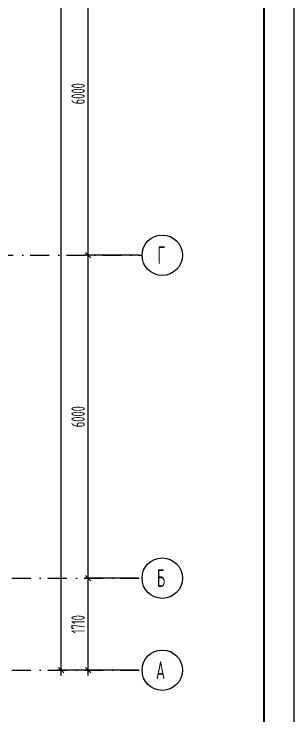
# Model space of a CAD drawing. Extents: x -1560602 to 321118, y -2308202 to -430103.
# Drawn here: x -1481636 to -1476440, y -2053713 to -2040672 of the extents above; entities that cross this region are included whole.
import ezdxf

# ---------------------------------------------------------------- set-up
doc = ezdxf.new("R2010")
doc.units = 0
doc.header["$MEASUREMENT"] = 0
doc.header["$PDSIZE"] = -5
doc.linetypes.add('Dot & Dashed', pattern=[670.277762, 352.777767, -176.388884, 0, -141.111112])
doc.linetypes.add('Штрихпунктирная', pattern=[0.670278, 0.352778, -0.176389, 0, -0.141111])
doc.layers.get('0').update_dxf_attribs({"color": 255, "linetype": 'CONTINUOUS'})
doc.layers.get('Defpoints').update_dxf_attribs({"linetype": 'CONTINUOUS'})
doc.layers.add('Оси', color=253, linetype='Dot & Dashed')
doc.layers.add('отделка', color=240, linetype='CONTINUOUS')
doc.styles.add('GOST 2.304', font='CS_Gost2304.shx', dxfattribs={"width": 0.7})
doc.styles.get("Standard").update_dxf_attribs({"font": 'spds.shx', "width": 0.7, "height": 250})
doc.dimstyles.new('SPDS', dxfattribs={"dimscale": 100, "dimtxt": 2.5, "dimasz": 1, "dimexe": 0.75, "dimexo": 0.625, "dimtad": 1, "dimdec": 0, "dimtxsty": 'GOST 2.304', "dimblk": 'OBLIQUE', "dimcen": 2.5, "dimdle": 1, "dimadec": 0, "dimazin": 2, "dimtfac": 0.75, "dimtdec": 0, "dimtmove": 0, "dimatfit": 0, "dimfxl": 1, "dimtolj": 1, "dimarcsym": 1})

# ---------------------------------------------------------------- blocks, each defined once
blk = doc.blocks.new('ARROWHEAD_6')
at = {"color": 0, "linetype": 'Continuous', "lineweight": 0}
for p, q in [((0, 0), (-1, 0)), ((-0.5, -0.5), (0.5, 0.5))]:
    blk.add_line(p, q, dxfattribs=at)
blk = doc.blocks.new('_Oblique')
at = {"color": 0, "linetype": 'ByBlock', "lineweight": -2}
blk.add_line((-0.5, -0.5), (0.5, 0.5), dxfattribs=at)
blk = doc.blocks.new('*D267')
at = {"layer": 'Defpoints', "color": 0, "transparency": 16777216}
for p in [(-1480260, -2039154), (-1479260, -2039154), (-1479260, -2045153)]:
    blk.add_point(p, dxfattribs=at)
at = {"layer": 'отделка', "color": 0, "lineweight": -2, "transparency": 16777216}
for p, q in [((-1479322, -2039154), (-1480335, -2039154)), ((-1480260, -2045253), (-1480260, -2039054)), ((-1479322, -2045153), (-1480335, -2045153))]:
    blk.add_line(p, q, dxfattribs=at)
at = {"layer": 'отделка', "color": 0, "lineweight": -2, "transparency": 16777216, "xscale": 100, "yscale": 100, "zscale": 100}
for p, rotation in [((-1480260, -2039154), 90), ((-1480260, -2045153), 270)]:
    blk.add_blockref('_Oblique', p, dxfattribs=dict(at, rotation=rotation))
at = {"layer": 'отделка', "color": 0, "transparency": 16777216, "insert": (-1480447, -2042153), "char_height": 250, "attachment_point": 5, "rotation": 90, "style": 'GOST 2.304'}
blk.add_mtext('\\A1;6000', dxfattribs=at)
blk = doc.blocks.new('*D277')
at = {"layer": 'Defpoints', "color": 0, "transparency": 16777216}
for p in [(-1480260, -2051153), (-1479260, -2051153), (-1479260, -2052863)]:
    blk.add_point(p, dxfattribs=at)
at = {"layer": 'отделка', "color": 0, "lineweight": -2, "transparency": 16777216}
for p, q in [((-1479322, -2051153), (-1480335, -2051153)), ((-1480260, -2052963), (-1480260, -2051053)), ((-1479322, -2052863), (-1480335, -2052863))]:
    blk.add_line(p, q, dxfattribs=at)
at = {"layer": 'отделка', "color": 0, "lineweight": -2, "transparency": 16777216, "xscale": 100, "yscale": 100, "zscale": 100}
for p, rotation in [((-1480260, -2051153), 90), ((-1480260, -2052863), 270)]:
    blk.add_blockref('_Oblique', p, dxfattribs=dict(at, rotation=rotation))
at = {"layer": 'отделка', "color": 0, "transparency": 16777216, "insert": (-1480447, -2052008), "char_height": 250, "attachment_point": 5, "rotation": 90, "style": 'GOST 2.304'}
blk.add_mtext('\\A1;1710', dxfattribs=at)
blk = doc.blocks.new('*D278')
at = {"layer": 'Defpoints', "color": 0, "transparency": 16777216}
for p in [(-1480260, -2045153), (-1479322, -2045153), (-1479260, -2051153)]:
    blk.add_point(p, dxfattribs=at)
at = {"layer": 'отделка', "color": 0, "lineweight": -2, "transparency": 16777216}
for p, q in [((-1479385, -2045153), (-1480335, -2045153)), ((-1480260, -2051253), (-1480260, -2045053)), ((-1479322, -2051153), (-1480335, -2051153))]:
    blk.add_line(p, q, dxfattribs=at)
at = {"layer": 'отделка', "color": 0, "lineweight": -2, "transparency": 16777216, "xscale": 100, "yscale": 100, "zscale": 100}
for p, rotation in [((-1480260, -2045153), 90), ((-1480260, -2051153), 270)]:
    blk.add_blockref('_Oblique', p, dxfattribs=dict(at, rotation=rotation))
at = {"layer": 'отделка', "color": 0, "transparency": 16777216, "insert": (-1480447, -2048153), "char_height": 250, "attachment_point": 5, "rotation": 90, "style": 'GOST 2.304'}
blk.add_mtext('\\A1;6000', dxfattribs=at)
blk = doc.blocks.new('*D279')
at = {"layer": 'Defpoints', "color": 0, "transparency": 16777216}
for p in [(-1480760, -2001403), (-1480260, -2001403), (-1479260, -2052863)]:
    blk.add_point(p, dxfattribs=at)
at = {"layer": 'отделка', "color": 0, "lineweight": -2, "transparency": 16777216}
for p, q in [((-1480760, -2052963), (-1480760, -2001303)), ((-1480322, -2001403), (-1480835, -2001403)), ((-1479322, -2052863), (-1480835, -2052863))]:
    blk.add_line(p, q, dxfattribs=at)
at = {"layer": 'отделка', "color": 0, "lineweight": -2, "transparency": 16777216, "xscale": 100, "yscale": 100, "zscale": 100}
for p, rotation in [((-1480760, -2001403), 90), ((-1480760, -2052863), 270)]:
    blk.add_blockref('_Oblique', p, dxfattribs=dict(at, rotation=rotation))
at = {"layer": 'отделка', "color": 0, "transparency": 16777216, "insert": (-1480947, -2027133), "char_height": 250, "attachment_point": 5, "rotation": 90, "style": 'GOST 2.304'}
blk.add_mtext('\\A1;51460', dxfattribs=at)

msp = doc.modelspace()

# ---------------------------------------------------------------- linework, layer by layer
at = {"color": 0, "lineweight": 35, "ltscale": 100}
msp.add_line((-1477001.6, -1994536.2), (-1477001.6, -2067163.2), dxfattribs=at)
at = {"layer": 'Defpoints', "color": 0, "linetype": 'Continuous', "ltscale": 100}
msp.add_line((-1476440.2, -1994036.2), (-1476440.2, -2067694.5), dxfattribs=at)
at = {"layer": 'Оси', "color": 0, "linetype": 'Штрихпунктирная', "lineweight": -3, "ltscale": 1000}
for p, q in [((-1498764.3, -2045153.4), (-1479259.7, -2045153.4)), ((-1556760.1, -2051153.4), (-1479259.7, -2051153.4)), ((-1556760.1, -2052863.4), (-1479259.7, -2052863.4))]:
    msp.add_line(p, q, dxfattribs=at)
at = {"layer": 'Оси', "color": 0, "linetype": 'Continuous', "ltscale": 100}
for centre in [(-1478884.7, -2045153.4), (-1478884.7, -2051153.4), (-1478884.7, -2052863.4)]:
    msp.add_circle(centre, 375, dxfattribs=at)

# ---------------------------------------------------------------- block references
at = {"layer": 'Оси', "color": 0, "xscale": 0.1425, "yscale": 0.1425, "zscale": 0.1425, "rotation": 270}
msp.add_blockref('ARROWHEAD_6', (-1479634.7, -2052863.4), dxfattribs=at)

# ---------------------------------------------------------------- texts
at = {"layer": 'Оси', "color": 0, "linetype": 'Continuous', "width": 0.7}
for s, p in [('Г', (-1478971.4, -2045316.7)), ('Б', (-1478982.9, -2051316.7)), ('А', (-1479000.2, -2053026.7))]:
    msp.add_text(s, height=330, dxfattribs=at).set_placement(p)

# ---------------------------------------------------------------- dimensions: what is measured, and where the dimension line sits
at = {"layer": 'отделка', "color": 0}
for base, p1, p2, picture, middle in [((-1480759.7, -2001403.4), (-1479259.7, -2052863.4), (-1480259.7, -2001403.4), '*D279', (-1480947.2, -2027133.4)), ((-1480259.7, -2039153.5), (-1479259.7, -2045153.4), (-1479259.7, -2039153.5), '*D267', (-1480447.2, -2042153.5)), ((-1480259.7, -2045153.4), (-1479259.7, -2051153.4), (-1479322.2, -2045153.4), '*D278', (-1480447.2, -2048153.4)), ((-1480259.7, -2051153.4), (-1479259.7, -2052863.4), (-1479259.7, -2051153.4), '*D277', (-1480447.2, -2052008.4))]:
    dim = msp.add_linear_dim(base=base, p1=p1, p2=p2, angle=90, dimstyle='SPDS', override={"dimscale": 100, "dimlfac": 1, "dimtxsty": 'GOST 2.304', "dimtolj": 1}, dxfattribs=at)
    dim.commit()
    dim.dimension.update_dxf_attribs({"geometry": picture, "text_midpoint": middle})

doc.saveas('drawing.dxf')
